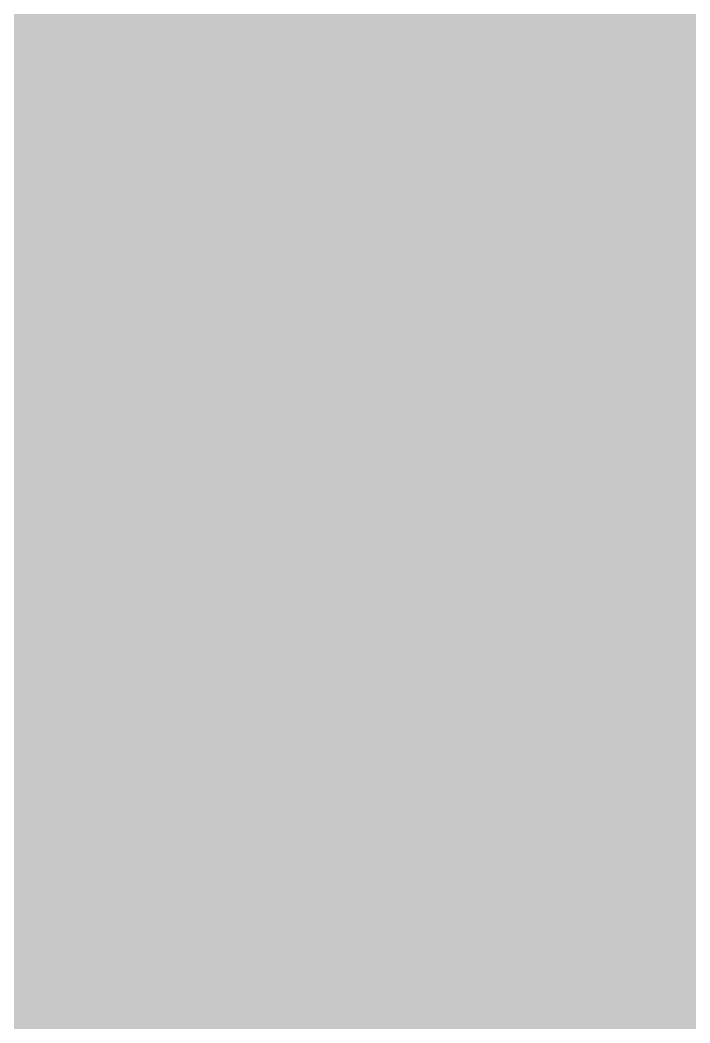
# Model space of a CAD drawing. Header units: inches. Extents: x 267136 to 306747, y 5028981 to 5062930.
# Drawn here: x 296754 to 299062, y 5040554 to 5044012 of the extents above; entities that cross this region are included whole.
import ezdxf

# ---------------------------------------------------------------- set-up
doc = ezdxf.new("R2010")
doc.units = ezdxf.units.IN
doc.header["$MEASUREMENT"] = 0

msp = doc.modelspace()

# ---------------------------------------------------------------- hatches: boundary and pattern name
for points in [[(296989.732, 5043833.643), (296924.647, 5043833.724), (296859.561, 5043833.806), (296794.475, 5043833.889), (296729.39, 5043833.972), (296664.304, 5043834.057), (296599.219, 5043834.141), (296501.59, 5043834.27), (296501.682, 5043903.727), (296501.928, 5044088.945), (296502.05, 5044181.555), (296534.591, 5044181.511), (296664.755, 5044181.341), (296729.837, 5044181.257), (296860.001, 5044181.091), (296990.165, 5044180.927), (296990.049, 5044088.318), (296989.819, 5043903.1), (296989.732, 5043833.643)], [(297477.874, 5043833.054), (297445.331, 5043833.092), (297380.246, 5043833.168), (297250.074, 5043833.324), (297184.989, 5043833.403), (297119.903, 5043833.482), (297054.818, 5043833.562), (296989.732, 5043833.643), (296989.819, 5043903.1), (296990.049, 5044088.318), (296990.165, 5044180.927), (297120.329, 5044180.767), (297185.411, 5044180.687), (297315.575, 5044180.531), (297380.656, 5044180.453), (297445.739, 5044180.377), (297478.279, 5044180.339), (297478.171, 5044087.729), (297477.955, 5043902.511), (297477.874, 5043833.054)], [(297966.016, 5043832.503), (297900.93, 5043832.574), (297835.844, 5043832.646), (297770.759, 5043832.719), (297705.673, 5043832.792), (297640.588, 5043832.866), (297575.502, 5043832.94), (297510.417, 5043833.016), (297477.874, 5043833.054), (297477.955, 5043902.511), (297478.171, 5044087.729), (297478.279, 5044180.339), (297575.902, 5044180.225), (297771.148, 5044180.003), (297901.312, 5044179.859), (297966.394, 5044179.788), (297966.293, 5044087.178), (297966.091, 5043901.96), (297966.016, 5043832.503)], [(298454.157, 5043831.99), (298421.615, 5043832.023), (298356.529, 5043832.089), (298291.443, 5043832.156), (298226.358, 5043832.224), (298161.272, 5043832.293), (298096.187, 5043832.362), (298031.101, 5043832.432), (297966.016, 5043832.503), (297966.091, 5043901.96), (297966.293, 5044087.178), (297966.394, 5044179.788), (298031.476, 5044179.717), (298096.558, 5044179.647), (298226.722, 5044179.509), (298291.804, 5044179.441), (298356.886, 5044179.374), (298421.968, 5044179.308), (298454.509, 5044179.274), (298454.321, 5043994.056), (298454.228, 5043901.447), (298454.157, 5043831.99)], [(298942.299, 5043831.515), (298877.214, 5043831.576), (298747.042, 5043831.7), (298681.957, 5043831.763), (298616.871, 5043831.827), (298551.786, 5043831.892), (298486.7, 5043831.957), (298454.157, 5043831.99), (298454.228, 5043901.447), (298454.321, 5043994.056), (298454.509, 5044179.274), (298487.05, 5044179.242), (298617.214, 5044179.112), (298682.296, 5044179.048), (298812.46, 5044178.922), (298942.624, 5044178.8), (298942.537, 5044086.19), (298942.45, 5043993.581), (298942.364, 5043900.972), (298942.299, 5043831.515)], [(299430.441, 5043831.078), (299397.898, 5043831.106), (299332.812, 5043831.162), (299267.727, 5043831.219), (299202.641, 5043831.277), (299137.556, 5043831.335), (299072.47, 5043831.395), (299007.385, 5043831.454), (298942.299, 5043831.515), (298942.364, 5043900.972), (298942.45, 5043993.581), (298942.537, 5044086.19), (298942.624, 5044178.8), (299007.706, 5044178.739), (299072.787, 5044178.679), (299137.869, 5044178.62), (299268.033, 5044178.504), (299398.197, 5044178.39), (299430.738, 5044178.363), (299430.659, 5044085.753), (299430.58, 5043993.144), (299430.5, 5043900.535), (299430.441, 5043831.078)], [(296989.3, 5043486.358), (296924.21, 5043486.439), (296859.121, 5043486.522), (296794.032, 5043486.604), (296663.854, 5043486.772), (296598.765, 5043486.857), (296533.675, 5043486.942), (296501.131, 5043486.985), (296501.192, 5043533.29), (296501.315, 5043625.899), (296501.437, 5043718.508), (296501.56, 5043811.117), (296501.59, 5043834.27), (296599.219, 5043834.141), (296664.304, 5043834.057), (296729.39, 5043833.972), (296794.475, 5043833.889), (296859.561, 5043833.806), (296924.647, 5043833.724), (296989.732, 5043833.643), (296989.703, 5043810.49), (296989.473, 5043625.272), (296989.357, 5043532.663), (296989.3, 5043486.358)], [(297477.468, 5043485.769), (297444.924, 5043485.807), (297379.835, 5043485.884), (297314.745, 5043485.961), (297249.656, 5043486.039), (297119.478, 5043486.197), (297054.389, 5043486.277), (296989.3, 5043486.358), (296989.357, 5043532.663), (296989.473, 5043625.272), (296989.703, 5043810.49), (296989.732, 5043833.643), (297054.818, 5043833.562), (297119.903, 5043833.482), (297184.989, 5043833.403), (297250.074, 5043833.324), (297380.246, 5043833.168), (297445.331, 5043833.092), (297477.874, 5043833.054), (297477.847, 5043809.901), (297477.631, 5043624.683), (297477.522, 5043532.074), (297477.468, 5043485.769)], [(297965.637, 5043485.218), (297900.548, 5043485.289), (297835.459, 5043485.361), (297705.281, 5043485.507), (297640.191, 5043485.581), (297510.013, 5043485.731), (297477.468, 5043485.769), (297477.522, 5043532.074), (297477.631, 5043624.683), (297477.847, 5043809.901), (297477.874, 5043833.054), (297510.417, 5043833.016), (297575.502, 5043832.94), (297640.588, 5043832.866), (297705.673, 5043832.792), (297770.759, 5043832.719), (297835.844, 5043832.646), (297900.93, 5043832.574), (297966.016, 5043832.503), (297965.99, 5043809.35), (297965.89, 5043716.741), (297965.688, 5043531.523), (297965.637, 5043485.218)], [(298453.806, 5043484.705), (298421.261, 5043484.738), (298291.083, 5043484.872), (298160.905, 5043485.008), (298095.815, 5043485.078), (298030.726, 5043485.147), (297965.637, 5043485.218), (297965.688, 5043531.523), (297965.89, 5043716.741), (297965.99, 5043809.35), (297966.016, 5043832.503), (298031.101, 5043832.432), (298096.187, 5043832.362), (298161.272, 5043832.293), (298226.358, 5043832.224), (298291.443, 5043832.156), (298356.529, 5043832.089), (298421.615, 5043832.023), (298454.157, 5043831.99), (298454.134, 5043808.837), (298454.04, 5043716.228), (298453.947, 5043623.619), (298453.853, 5043531.01), (298453.806, 5043484.705)], [(298941.975, 5043484.23), (298876.885, 5043484.291), (298811.796, 5043484.353), (298681.618, 5043484.479), (298616.529, 5043484.542), (298486.351, 5043484.672), (298453.806, 5043484.705), (298453.853, 5043531.01), (298453.947, 5043623.619), (298454.04, 5043716.228), (298454.134, 5043808.837), (298454.157, 5043831.99), (298486.7, 5043831.957), (298551.786, 5043831.892), (298616.871, 5043831.827), (298681.957, 5043831.763), (298747.042, 5043831.7), (298877.214, 5043831.576), (298942.299, 5043831.515), (298942.278, 5043808.362), (298942.104, 5043623.144), (298942.018, 5043530.535), (298941.975, 5043484.23)], [(299430.144, 5043483.793), (299397.599, 5043483.821), (299332.51, 5043483.877), (299267.421, 5043483.935), (299202.331, 5043483.992), (299072.153, 5043484.11), (298941.975, 5043484.23), (298942.018, 5043530.535), (298942.104, 5043623.144), (298942.278, 5043808.362), (298942.299, 5043831.515), (299007.385, 5043831.454), (299072.47, 5043831.395), (299137.556, 5043831.335), (299202.641, 5043831.277), (299267.727, 5043831.219), (299332.812, 5043831.162), (299397.898, 5043831.106), (299430.441, 5043831.078), (299430.421, 5043807.925), (299430.342, 5043715.316), (299430.262, 5043622.707), (299430.183, 5043530.098), (299430.144, 5043483.793)], [(296988.867, 5043139.074), (296923.774, 5043139.155), (296858.682, 5043139.237), (296728.496, 5043139.403), (296663.403, 5043139.488), (296598.31, 5043139.572), (296533.218, 5043139.658), (296500.671, 5043139.701), (296500.702, 5043162.853), (296500.824, 5043255.462), (296500.947, 5043348.071), (296501.07, 5043440.681), (296501.131, 5043486.985), (296533.675, 5043486.942), (296598.765, 5043486.857), (296663.854, 5043486.772), (296794.032, 5043486.604), (296859.121, 5043486.522), (296924.21, 5043486.439), (296989.3, 5043486.358), (296989.242, 5043440.053), (296989.127, 5043347.444), (296989.011, 5043254.835), (296988.896, 5043162.226), (296988.867, 5043139.074)], [(297477.063, 5043138.485), (297444.516, 5043138.523), (297379.424, 5043138.599), (297184.145, 5043138.833), (297119.053, 5043138.913), (297053.96, 5043138.993), (296988.867, 5043139.074), (296988.896, 5043162.226), (296989.011, 5043254.835), (296989.127, 5043347.444), (296989.242, 5043440.053), (296989.3, 5043486.358), (297054.389, 5043486.277), (297119.478, 5043486.197), (297249.656, 5043486.039), (297314.745, 5043485.961), (297379.835, 5043485.884), (297444.924, 5043485.807), (297477.468, 5043485.769), (297477.414, 5043439.465), (297477.306, 5043346.855), (297477.09, 5043161.637), (297477.063, 5043138.485)], [(297965.259, 5043137.934), (297900.166, 5043138.005), (297835.073, 5043138.077), (297769.98, 5043138.15), (297704.888, 5043138.223), (297639.795, 5043138.297), (297509.609, 5043138.447), (297477.063, 5043138.485), (297477.09, 5043161.637), (297477.306, 5043346.855), (297477.414, 5043439.465), (297477.468, 5043485.769), (297510.013, 5043485.731), (297640.191, 5043485.581), (297705.281, 5043485.507), (297835.459, 5043485.361), (297900.548, 5043485.289), (297965.637, 5043485.218), (297965.587, 5043438.914), (297965.486, 5043346.304), (297965.284, 5043161.086), (297965.259, 5043137.934)], [(298453.455, 5043137.421), (298420.908, 5043137.454), (298355.815, 5043137.52), (298290.723, 5043137.587), (298225.63, 5043137.655), (298095.444, 5043137.793), (298030.351, 5043137.863), (297965.259, 5043137.934), (297965.284, 5043161.086), (297965.486, 5043346.304), (297965.587, 5043438.914), (297965.637, 5043485.218), (298030.726, 5043485.147), (298095.815, 5043485.078), (298160.905, 5043485.008), (298291.083, 5043484.872), (298421.261, 5043484.738), (298453.806, 5043484.705), (298453.759, 5043438.4), (298453.665, 5043345.791), (298453.572, 5043253.182), (298453.478, 5043160.573), (298453.455, 5043137.421)], [(298941.65, 5043136.946), (298876.558, 5043137.007), (298746.372, 5043137.131), (298681.279, 5043137.194), (298616.187, 5043137.258), (298486.001, 5043137.388), (298453.455, 5043137.421), (298453.478, 5043160.573), (298453.572, 5043253.182), (298453.665, 5043345.791), (298453.759, 5043438.4), (298453.806, 5043484.705), (298486.351, 5043484.672), (298616.529, 5043484.542), (298746.707, 5043484.416), (298811.796, 5043484.353), (298876.885, 5043484.291), (298941.975, 5043484.23), (298941.931, 5043437.926), (298941.845, 5043345.316), (298941.758, 5043252.707), (298941.672, 5043160.098), (298941.65, 5043136.946)], [(299429.846, 5043136.509), (299397.3, 5043136.537), (299332.207, 5043136.593), (299267.114, 5043136.65), (299202.021, 5043136.708), (299136.929, 5043136.766), (299071.836, 5043136.825), (299006.743, 5043136.885), (298941.65, 5043136.946), (298941.672, 5043160.098), (298941.758, 5043252.707), (298941.845, 5043345.316), (298941.931, 5043437.926), (298941.975, 5043484.23), (299072.153, 5043484.11), (299202.331, 5043483.992), (299267.421, 5043483.935), (299332.51, 5043483.877), (299397.599, 5043483.821), (299430.144, 5043483.793), (299430.104, 5043437.489), (299430.024, 5043344.879), (299429.866, 5043159.661), (299429.846, 5043136.509)], [(296988.435, 5042791.79), (296923.338, 5042791.871), (296858.242, 5042791.953), (296793.145, 5042792.036), (296728.049, 5042792.119), (296662.953, 5042792.203), (296597.856, 5042792.288), (296532.76, 5042792.374), (296500.212, 5042792.417), (296500.334, 5042885.026), (296500.457, 5042977.635), (296500.579, 5043070.244), (296500.671, 5043139.701), (296533.218, 5043139.658), (296598.31, 5043139.572), (296663.403, 5043139.488), (296728.496, 5043139.403), (296858.682, 5043139.237), (296923.774, 5043139.155), (296988.867, 5043139.074), (296988.781, 5043069.617), (296988.665, 5042977.008), (296988.55, 5042884.398), (296988.435, 5042791.79)], [(297476.657, 5042791.201), (297444.109, 5042791.239), (297379.013, 5042791.315), (297313.917, 5042791.393), (297248.82, 5042791.471), (297183.724, 5042791.549), (297118.627, 5042791.629), (297053.531, 5042791.709), (296988.435, 5042791.79), (296988.55, 5042884.398), (296988.665, 5042977.008), (296988.781, 5043069.617), (296988.867, 5043139.074), (297053.96, 5043138.993), (297119.053, 5043138.913), (297184.145, 5043138.833), (297379.424, 5043138.599), (297444.516, 5043138.523), (297477.063, 5043138.485), (297476.982, 5043069.028), (297476.766, 5042883.81), (297476.657, 5042791.201)], [(297964.88, 5042790.649), (297899.784, 5042790.721), (297834.687, 5042790.792), (297704.495, 5042790.938), (297639.398, 5042791.013), (297574.302, 5042791.087), (297509.206, 5042791.163), (297476.657, 5042791.201), (297476.766, 5042883.81), (297476.982, 5043069.028), (297477.063, 5043138.485), (297509.609, 5043138.447), (297639.795, 5043138.297), (297704.888, 5043138.223), (297769.98, 5043138.15), (297835.073, 5043138.077), (297900.166, 5043138.005), (297965.259, 5043137.934), (297965.183, 5043068.477), (297964.981, 5042883.259), (297964.88, 5042790.649)], [(298453.103, 5042790.136), (298420.555, 5042790.169), (298355.458, 5042790.236), (298290.362, 5042790.303), (298225.266, 5042790.371), (298160.169, 5042790.44), (298095.073, 5042790.509), (298029.977, 5042790.579), (297964.88, 5042790.649), (297964.981, 5042883.259), (297965.183, 5043068.477), (297965.259, 5043137.934), (298030.351, 5043137.863), (298095.444, 5043137.793), (298225.63, 5043137.655), (298290.723, 5043137.587), (298355.815, 5043137.52), (298420.908, 5043137.454), (298453.455, 5043137.421), (298453.384, 5043067.964), (298453.291, 5042975.354), (298453.197, 5042882.746), (298453.103, 5042790.136)], [(298941.326, 5042789.662), (298876.229, 5042789.723), (298811.133, 5042789.784), (298746.037, 5042789.847), (298680.94, 5042789.91), (298615.844, 5042789.974), (298550.748, 5042790.039), (298485.651, 5042790.104), (298453.103, 5042790.136), (298453.197, 5042882.746), (298453.291, 5042975.354), (298453.384, 5043067.964), (298453.455, 5043137.421), (298486.001, 5043137.388), (298616.187, 5043137.258), (298681.279, 5043137.194), (298746.372, 5043137.131), (298876.558, 5043137.007), (298941.65, 5043136.946), (298941.585, 5043067.489), (298941.499, 5042974.88), (298941.412, 5042882.271), (298941.326, 5042789.662)], [(299429.549, 5042789.225), (299397, 5042789.252), (299266.808, 5042789.366), (299201.711, 5042789.424), (299136.615, 5042789.482), (299071.519, 5042789.541), (299006.422, 5042789.601), (298941.326, 5042789.662), (298941.412, 5042882.271), (298941.499, 5042974.88), (298941.585, 5043067.489), (298941.65, 5043136.946), (299006.743, 5043136.885), (299071.836, 5043136.825), (299136.929, 5043136.766), (299202.021, 5043136.708), (299267.114, 5043136.65), (299332.207, 5043136.593), (299397.3, 5043136.537), (299429.846, 5043136.509), (299429.787, 5043067.052), (299429.707, 5042974.443), (299429.628, 5042881.833), (299429.549, 5042789.225)], [(296988.002, 5042444.505), (296922.902, 5042444.587), (296857.802, 5042444.669), (296727.602, 5042444.835), (296662.502, 5042444.919), (296532.302, 5042445.089), (296499.752, 5042445.132), (296499.844, 5042514.589), (296499.967, 5042607.198), (296500.089, 5042699.808), (296500.212, 5042792.417), (296532.76, 5042792.374), (296597.856, 5042792.288), (296662.953, 5042792.203), (296728.049, 5042792.119), (296793.145, 5042792.036), (296858.242, 5042791.953), (296923.338, 5042791.871), (296988.435, 5042791.79), (296988.319, 5042699.181), (296988.204, 5042606.571), (296988.089, 5042513.962), (296988.002, 5042444.505)], [(297476.252, 5042443.917), (297443.702, 5042443.955), (297378.602, 5042444.031), (297313.502, 5042444.108), (297248.402, 5042444.187), (297183.302, 5042444.265), (296988.002, 5042444.505), (296988.089, 5042513.962), (296988.204, 5042606.571), (296988.319, 5042699.181), (296988.435, 5042791.79), (297053.531, 5042791.709), (297118.627, 5042791.629), (297183.724, 5042791.549), (297248.82, 5042791.471), (297313.917, 5042791.393), (297379.013, 5042791.315), (297444.109, 5042791.239), (297476.657, 5042791.201), (297476.549, 5042698.591), (297476.333, 5042513.373), (297476.252, 5042443.917)], [(297964.502, 5042443.365), (297899.402, 5042443.437), (297769.202, 5042443.581), (297573.902, 5042443.803), (297508.802, 5042443.878), (297476.252, 5042443.917), (297476.333, 5042513.373), (297476.549, 5042698.591), (297476.657, 5042791.201), (297509.206, 5042791.163), (297574.302, 5042791.087), (297639.398, 5042791.013), (297704.495, 5042790.938), (297834.687, 5042790.792), (297899.784, 5042790.721), (297964.88, 5042790.649), (297964.779, 5042698.041), (297964.678, 5042605.431), (297964.578, 5042512.822), (297964.502, 5042443.365)], [(298452.752, 5042442.853), (298420.202, 5042442.885), (298290.002, 5042443.019), (298224.902, 5042443.087), (298094.702, 5042443.225), (297964.502, 5042443.365), (297964.578, 5042512.822), (297964.678, 5042605.431), (297964.779, 5042698.041), (297964.88, 5042790.649), (298029.977, 5042790.579), (298095.073, 5042790.509), (298160.169, 5042790.44), (298225.266, 5042790.371), (298290.362, 5042790.303), (298355.458, 5042790.236), (298420.555, 5042790.169), (298453.103, 5042790.136), (298453.009, 5042697.527), (298452.916, 5042604.918), (298452.822, 5042512.309), (298452.752, 5042442.853)], [(298941.001, 5042442.377), (298875.902, 5042442.438), (298810.802, 5042442.5), (298680.602, 5042442.626), (298550.402, 5042442.754), (298485.302, 5042442.819), (298452.752, 5042442.853), (298452.822, 5042512.309), (298452.916, 5042604.918), (298453.009, 5042697.527), (298453.103, 5042790.136), (298485.651, 5042790.104), (298550.748, 5042790.039), (298615.844, 5042789.974), (298680.94, 5042789.91), (298746.037, 5042789.847), (298811.133, 5042789.784), (298876.229, 5042789.723), (298941.326, 5042789.662), (298941.24, 5042697.052), (298941.066, 5042511.834), (298941.001, 5042442.377)], [(299429.251, 5042441.94), (299396.701, 5042441.968), (299266.501, 5042442.082), (299201.401, 5042442.14), (299136.302, 5042442.198), (299071.201, 5042442.257), (299006.102, 5042442.317), (298941.001, 5042442.377), (298941.066, 5042511.834), (298941.24, 5042697.052), (298941.326, 5042789.662), (299006.422, 5042789.601), (299071.519, 5042789.541), (299136.615, 5042789.482), (299201.711, 5042789.424), (299266.808, 5042789.366), (299397, 5042789.252), (299429.549, 5042789.225), (299429.469, 5042696.615), (299429.311, 5042511.397), (299429.251, 5042441.94)], [(296987.57, 5042097.222), (296922.466, 5042097.303), (296857.362, 5042097.385), (296792.259, 5042097.468), (296727.155, 5042097.551), (296662.052, 5042097.635), (296596.948, 5042097.72), (296531.844, 5042097.806), (296499.293, 5042097.849), (296499.354, 5042144.153), (296499.477, 5042236.762), (296499.599, 5042329.371), (296499.722, 5042421.98), (296499.752, 5042445.132), (296532.302, 5042445.089), (296662.502, 5042444.919), (296727.602, 5042444.835), (296857.802, 5042444.669), (296988.002, 5042444.505), (296987.973, 5042421.353), (296987.743, 5042236.135), (296987.627, 5042143.526), (296987.57, 5042097.222)], [(297475.846, 5042096.633), (297443.295, 5042096.671), (297378.191, 5042096.748), (297313.088, 5042096.825), (297182.88, 5042096.981), (297117.777, 5042097.061), (297052.673, 5042097.141), (296987.57, 5042097.222), (296987.627, 5042143.526), (296987.743, 5042236.135), (296987.973, 5042421.353), (296988.002, 5042444.505), (297183.302, 5042444.265), (297248.402, 5042444.187), (297313.502, 5042444.108), (297378.602, 5042444.031), (297476.252, 5042443.917), (297476.225, 5042420.764), (297475.901, 5042142.937), (297475.846, 5042096.633)], [(297964.123, 5042096.082), (297899.02, 5042096.153), (297833.916, 5042096.225), (297768.813, 5042096.297), (297638.605, 5042096.445), (297573.502, 5042096.52), (297508.398, 5042096.595), (297475.846, 5042096.633), (297475.901, 5042142.937), (297476.225, 5042420.764), (297476.252, 5042443.917), (297508.802, 5042443.878), (297573.902, 5042443.803), (297769.202, 5042443.581), (297964.502, 5042443.365), (297964.477, 5042420.213), (297964.174, 5042142.386), (297964.123, 5042096.082)], [(298452.4, 5042095.568), (298419.848, 5042095.602), (298354.745, 5042095.668), (298289.641, 5042095.735), (298224.538, 5042095.803), (298159.434, 5042095.872), (298094.331, 5042095.941), (298029.227, 5042096.011), (297964.123, 5042096.082), (297964.174, 5042142.386), (297964.477, 5042420.213), (297964.502, 5042443.365), (298094.702, 5042443.225), (298224.902, 5042443.087), (298290.002, 5042443.019), (298420.202, 5042442.885), (298452.752, 5042442.853), (298452.728, 5042419.7), (298452.635, 5042327.091), (298452.447, 5042141.873), (298452.4, 5042095.568)], [(298940.677, 5042095.094), (298875.573, 5042095.155), (298810.47, 5042095.216), (298745.366, 5042095.279), (298680.263, 5042095.342), (298615.159, 5042095.406), (298550.056, 5042095.471), (298484.952, 5042095.536), (298452.4, 5042095.568), (298452.447, 5042141.873), (298452.635, 5042327.091), (298452.728, 5042419.7), (298452.752, 5042442.853), (298485.302, 5042442.819), (298550.402, 5042442.754), (298680.602, 5042442.626), (298810.802, 5042442.5), (298875.902, 5042442.438), (298941.001, 5042442.377), (298940.98, 5042419.225), (298940.893, 5042326.616), (298940.807, 5042234.007), (298940.72, 5042141.398), (298940.677, 5042095.094)], [(299428.954, 5042094.657), (299396.402, 5042094.685), (299331.299, 5042094.741), (299266.195, 5042094.798), (299201.092, 5042094.856), (299135.988, 5042094.914), (299070.884, 5042094.973), (299005.781, 5042095.033), (298940.677, 5042095.094), (298940.72, 5042141.398), (298940.807, 5042234.007), (298940.893, 5042326.616), (298940.98, 5042419.225), (298941.001, 5042442.377), (299006.102, 5042442.317), (299071.201, 5042442.257), (299136.302, 5042442.198), (299201.401, 5042442.14), (299266.501, 5042442.082), (299396.701, 5042441.968), (299429.251, 5042441.94), (299429.232, 5042418.788), (299429.152, 5042326.179), (299428.994, 5042140.961), (299428.954, 5042094.657)], [(296987.137, 5041749.938), (296922.03, 5041750.02), (296791.816, 5041750.184), (296726.708, 5041750.268), (296661.601, 5041750.352), (296531.387, 5041750.522), (296498.833, 5041750.565), (296498.864, 5041773.717), (296498.986, 5041866.326), (296499.109, 5041958.935), (296499.231, 5042051.544), (296499.293, 5042097.849), (296531.844, 5042097.806), (296596.948, 5042097.72), (296662.052, 5042097.635), (296727.155, 5042097.551), (296792.259, 5042097.468), (296857.362, 5042097.385), (296922.466, 5042097.303), (296987.57, 5042097.222), (296987.512, 5042050.917), (296987.397, 5041958.308), (296987.281, 5041865.699), (296987.166, 5041773.09), (296987.137, 5041749.938)], [(297475.441, 5041749.349), (297442.887, 5041749.387), (297312.673, 5041749.541), (297247.566, 5041749.619), (297117.352, 5041749.777), (297052.244, 5041749.857), (296987.137, 5041749.938), (296987.166, 5041773.09), (296987.281, 5041865.699), (296987.397, 5041958.308), (296987.512, 5042050.917), (296987.57, 5042097.222), (297052.673, 5042097.141), (297117.777, 5042097.061), (297182.88, 5042096.981), (297313.088, 5042096.825), (297378.191, 5042096.748), (297443.295, 5042096.671), (297475.846, 5042096.633), (297475.792, 5042050.328), (297475.468, 5041772.501), (297475.441, 5041749.349)], [(297963.745, 5041748.798), (297898.638, 5041748.869), (297833.531, 5041748.941), (297768.423, 5041749.014), (297703.316, 5041749.087), (297638.209, 5041749.161), (297507.995, 5041749.311), (297475.441, 5041749.349), (297475.468, 5041772.501), (297475.792, 5042050.328), (297475.846, 5042096.633), (297508.398, 5042096.595), (297573.502, 5042096.52), (297638.605, 5042096.445), (297768.813, 5042096.297), (297833.916, 5042096.225), (297899.02, 5042096.153), (297964.123, 5042096.082), (297964.073, 5042049.777), (297963.77, 5041771.95), (297963.745, 5041748.798)], [(298452.049, 5041748.285), (298419.495, 5041748.318), (298354.388, 5041748.384), (298159.067, 5041748.588), (298093.959, 5041748.657), (298028.852, 5041748.728), (297963.745, 5041748.798), (297963.77, 5041771.95), (297964.073, 5042049.777), (297964.123, 5042096.082), (298029.227, 5042096.011), (298094.331, 5042095.941), (298159.434, 5042095.872), (298224.538, 5042095.803), (298289.641, 5042095.735), (298354.745, 5042095.668), (298419.848, 5042095.602), (298452.4, 5042095.568), (298452.354, 5042049.264), (298452.072, 5041771.437), (298452.049, 5041748.285)], [(298940.353, 5041747.81), (298875.246, 5041747.871), (298810.138, 5041747.933), (298745.031, 5041747.995), (298549.71, 5041748.187), (298484.603, 5041748.252), (298452.049, 5041748.285), (298452.072, 5041771.437), (298452.354, 5042049.264), (298452.4, 5042095.568), (298484.952, 5042095.536), (298550.056, 5042095.471), (298615.159, 5042095.406), (298680.263, 5042095.342), (298745.366, 5042095.279), (298810.47, 5042095.216), (298875.573, 5042095.155), (298940.677, 5042095.094), (298940.634, 5042048.789), (298940.547, 5041956.18), (298940.375, 5041770.962), (298940.353, 5041747.81)], [(299428.657, 5041747.373), (299396.103, 5041747.401), (299330.996, 5041747.457), (299265.889, 5041747.514), (299200.781, 5041747.572), (299135.674, 5041747.63), (299070.567, 5041747.689), (299005.46, 5041747.75), (298940.353, 5041747.81), (298940.375, 5041770.962), (298940.547, 5041956.18), (298940.634, 5042048.789), (298940.677, 5042095.094), (299005.781, 5042095.033), (299070.884, 5042094.973), (299135.988, 5042094.914), (299201.092, 5042094.856), (299266.195, 5042094.798), (299331.299, 5042094.741), (299396.402, 5042094.685), (299428.954, 5042094.657), (299428.915, 5042048.352), (299428.835, 5041955.743), (299428.677, 5041770.525), (299428.657, 5041747.373)], [(296986.705, 5041402.655), (296921.594, 5041402.736), (296856.483, 5041402.818), (296791.372, 5041402.901), (296726.262, 5041402.984), (296661.151, 5041403.068), (296596.04, 5041403.153), (296530.929, 5041403.239), (296498.374, 5041403.282), (296498.496, 5041495.891), (296498.619, 5041588.5), (296498.741, 5041681.108), (296498.833, 5041750.565), (296531.387, 5041750.522), (296661.601, 5041750.352), (296726.708, 5041750.268), (296791.816, 5041750.184), (296922.03, 5041750.02), (296987.137, 5041749.938), (296987.051, 5041680.481), (296986.935, 5041587.873), (296986.705, 5041402.655)], [(297475.036, 5041402.065), (297442.48, 5041402.104), (297377.37, 5041402.18), (297312.259, 5041402.258), (297247.148, 5041402.335), (297182.037, 5041402.415), (297116.926, 5041402.494), (297051.816, 5041402.574), (296986.705, 5041402.655), (296986.935, 5041587.873), (296987.051, 5041680.481), (296987.137, 5041749.938), (297052.244, 5041749.857), (297117.352, 5041749.777), (297247.566, 5041749.619), (297312.673, 5041749.541), (297442.887, 5041749.387), (297475.441, 5041749.349), (297475.36, 5041679.892), (297475.036, 5041402.065)], [(297963.367, 5041401.515), (297898.256, 5041401.586), (297768.034, 5041401.73), (297702.923, 5041401.804), (297637.813, 5041401.877), (297572.702, 5041401.952), (297507.591, 5041402.028), (297475.036, 5041402.065), (297475.36, 5041679.892), (297475.441, 5041749.349), (297507.995, 5041749.311), (297638.209, 5041749.161), (297703.316, 5041749.087), (297768.423, 5041749.014), (297833.531, 5041748.941), (297898.638, 5041748.869), (297963.745, 5041748.798), (297963.669, 5041679.341), (297963.568, 5041586.732), (297963.468, 5041494.124), (297963.367, 5041401.515)], [(298451.698, 5041401.001), (298419.142, 5041401.035), (298354.031, 5041401.101), (298288.921, 5041401.168), (298223.81, 5041401.236), (298093.588, 5041401.374), (298028.477, 5041401.444), (297963.367, 5041401.515), (297963.468, 5041494.124), (297963.568, 5041586.732), (297963.669, 5041679.341), (297963.745, 5041748.798), (298028.852, 5041748.728), (298093.959, 5041748.657), (298159.067, 5041748.588), (298354.388, 5041748.384), (298419.495, 5041748.318), (298452.049, 5041748.285), (298451.979, 5041678.828), (298451.791, 5041493.61), (298451.698, 5041401.001)], [(298940.029, 5041400.526), (298874.918, 5041400.587), (298809.807, 5041400.649), (298679.585, 5041400.775), (298614.475, 5041400.839), (298549.364, 5041400.903), (298484.253, 5041400.969), (298451.698, 5041401.001), (298451.791, 5041493.61), (298451.979, 5041678.828), (298452.049, 5041748.285), (298484.603, 5041748.252), (298549.71, 5041748.187), (298745.031, 5041747.995), (298810.138, 5041747.933), (298875.246, 5041747.871), (298940.353, 5041747.81), (298940.288, 5041678.353), (298940.201, 5041585.744), (298940.029, 5041400.526)], [(299428.359, 5041400.089), (299395.804, 5041400.117), (299330.693, 5041400.174), (299265.583, 5041400.231), (299135.361, 5041400.347), (299070.25, 5041400.406), (299005.139, 5041400.466), (298940.029, 5041400.526), (298940.201, 5041585.744), (298940.288, 5041678.353), (298940.353, 5041747.81), (299005.46, 5041747.75), (299070.567, 5041747.689), (299135.674, 5041747.63), (299200.781, 5041747.572), (299265.889, 5041747.514), (299330.996, 5041747.457), (299396.103, 5041747.401), (299428.657, 5041747.373), (299428.597, 5041677.916), (299428.439, 5041492.698), (299428.359, 5041400.089)], [(296986.272, 5041055.371), (296921.158, 5041055.453), (296856.044, 5041055.535), (296790.929, 5041055.618), (296725.815, 5041055.701), (296660.7, 5041055.785), (296595.586, 5041055.87), (296530.472, 5041055.956), (296497.914, 5041055.999), (296498.006, 5041125.455), (296498.129, 5041218.064), (296498.251, 5041310.673), (296498.374, 5041403.282), (296530.929, 5041403.239), (296596.04, 5041403.153), (296661.151, 5041403.068), (296726.262, 5041402.984), (296791.372, 5041402.901), (296856.483, 5041402.818), (296921.594, 5041402.736), (296986.705, 5041402.655), (296986.589, 5041310.045), (296986.474, 5041217.437), (296986.359, 5041124.828), (296986.272, 5041055.371)], [(297474.63, 5041054.782), (297442.073, 5041054.82), (297376.959, 5041054.897), (297311.844, 5041054.974), (297246.73, 5041055.052), (297181.615, 5041055.131), (297116.501, 5041055.21), (297051.387, 5041055.291), (296986.272, 5041055.371), (296986.359, 5041124.828), (296986.474, 5041217.437), (296986.589, 5041310.045), (296986.705, 5041402.655), (297051.816, 5041402.574), (297116.926, 5041402.494), (297182.037, 5041402.415), (297247.148, 5041402.335), (297312.259, 5041402.258), (297377.37, 5041402.18), (297442.48, 5041402.104), (297475.036, 5041402.065), (297474.928, 5041309.457), (297474.819, 5041216.848), (297474.711, 5041124.239), (297474.63, 5041054.782)], [(297962.988, 5041054.231), (297897.874, 5041054.302), (297832.76, 5041054.375), (297767.645, 5041054.447), (297702.531, 5041054.521), (297637.416, 5041054.594), (297572.302, 5041054.669), (297507.187, 5041054.744), (297474.63, 5041054.782), (297474.711, 5041124.239), (297474.819, 5041216.848), (297474.928, 5041309.457), (297475.036, 5041402.065), (297507.591, 5041402.028), (297572.702, 5041401.952), (297637.813, 5041401.877), (297702.923, 5041401.804), (297768.034, 5041401.73), (297898.256, 5041401.586), (297963.367, 5041401.515), (297963.064, 5041123.688), (297962.988, 5041054.231)], [(298451.346, 5041053.718), (298418.789, 5041053.751), (298353.675, 5041053.818), (298288.56, 5041053.885), (298158.332, 5041054.021), (298093.217, 5041054.091), (298028.103, 5041054.161), (297962.988, 5041054.231), (297963.064, 5041123.688), (297963.367, 5041401.515), (298028.477, 5041401.444), (298093.588, 5041401.374), (298223.81, 5041401.236), (298288.921, 5041401.168), (298354.031, 5041401.101), (298419.142, 5041401.035), (298451.698, 5041401.001), (298451.604, 5041308.393), (298451.51, 5041215.784), (298451.417, 5041123.175), (298451.346, 5041053.718)], [(298939.704, 5041053.243), (298874.59, 5041053.304), (298809.475, 5041053.366), (298679.247, 5041053.492), (298614.132, 5041053.556), (298549.018, 5041053.62), (298483.904, 5041053.686), (298451.346, 5041053.718), (298451.417, 5041123.175), (298451.51, 5041215.784), (298451.604, 5041308.393), (298451.698, 5041401.001), (298484.253, 5041400.969), (298549.364, 5041400.903), (298614.475, 5041400.839), (298679.585, 5041400.775), (298809.807, 5041400.649), (298874.918, 5041400.587), (298940.029, 5041400.526), (298939.942, 5041307.917), (298939.855, 5041215.309), (298939.769, 5041122.7), (298939.704, 5041053.243)], [(299428.062, 5041052.806), (299395.505, 5041052.834), (299330.391, 5041052.891), (299265.276, 5041052.948), (299200.162, 5041053.005), (299135.047, 5041053.064), (299069.933, 5041053.123), (299004.819, 5041053.183), (298939.704, 5041053.243), (298939.769, 5041122.7), (298939.855, 5041215.309), (298939.942, 5041307.917), (298940.029, 5041400.526), (299005.139, 5041400.466), (299070.25, 5041400.406), (299135.361, 5041400.347), (299265.583, 5041400.231), (299330.693, 5041400.174), (299395.804, 5041400.117), (299428.359, 5041400.089), (299428.28, 5041307.48), (299428.201, 5041214.872), (299428.122, 5041122.263), (299428.062, 5041052.806)], [(296985.84, 5040708.088), (296920.722, 5040708.169), (296855.604, 5040708.251), (296790.486, 5040708.334), (296660.25, 5040708.502), (296530.014, 5040708.672), (296497.455, 5040708.715), (296497.516, 5040755.02), (296497.639, 5040847.628), (296497.761, 5040940.237), (296497.884, 5041032.846), (296497.914, 5041055.999), (296530.472, 5041055.956), (296595.586, 5041055.87), (296660.7, 5041055.785), (296725.815, 5041055.701), (296790.929, 5041055.618), (296856.044, 5041055.535), (296986.272, 5041055.371), (296986.244, 5041032.219), (296986.128, 5040939.61), (296986.013, 5040847.001), (296985.898, 5040754.393), (296985.84, 5040708.088)], [(297474.225, 5040707.499), (297441.666, 5040707.537), (297311.43, 5040707.691), (297246.312, 5040707.77), (297181.194, 5040707.848), (297116.076, 5040707.927), (297050.958, 5040708.007), (296985.84, 5040708.088), (296985.898, 5040754.393), (296986.013, 5040847.001), (296986.128, 5040939.61), (296986.244, 5041032.219), (296986.272, 5041055.371), (297051.387, 5041055.291), (297116.501, 5041055.21), (297181.615, 5041055.131), (297246.73, 5041055.052), (297311.844, 5041054.974), (297376.959, 5041054.897), (297442.073, 5041054.82), (297474.63, 5041054.782), (297474.603, 5041031.63), (297474.495, 5040939.021), (297474.387, 5040846.413), (297474.279, 5040753.804), (297474.225, 5040707.499)], [(297962.61, 5040706.948), (297897.492, 5040707.02), (297832.374, 5040707.091), (297702.138, 5040707.237), (297637.02, 5040707.311), (297506.784, 5040707.461), (297474.225, 5040707.499), (297474.279, 5040753.804), (297474.387, 5040846.413), (297474.495, 5040939.021), (297474.603, 5041031.63), (297474.63, 5041054.782), (297507.187, 5041054.744), (297572.302, 5041054.669), (297637.416, 5041054.594), (297702.531, 5041054.521), (297767.645, 5041054.447), (297832.76, 5041054.375), (297897.874, 5041054.302), (297962.988, 5041054.231), (297962.963, 5041031.079), (297962.66, 5040753.252), (297962.61, 5040706.948)], [(298450.995, 5040706.435), (298418.436, 5040706.468), (298288.2, 5040706.602), (298157.964, 5040706.738), (298092.846, 5040706.808), (298027.728, 5040706.877), (297962.61, 5040706.948), (297962.66, 5040753.252), (297962.963, 5041031.079), (297962.988, 5041054.231), (298028.103, 5041054.161), (298093.217, 5041054.091), (298158.332, 5041054.021), (298288.56, 5041053.885), (298353.675, 5041053.818), (298418.789, 5041053.751), (298451.346, 5041053.718), (298451.323, 5041030.566), (298451.135, 5040845.348), (298451.042, 5040752.74), (298450.995, 5040706.435)], [(298939.38, 5040705.96), (298874.262, 5040706.021), (298809.144, 5040706.083), (298744.026, 5040706.146), (298678.908, 5040706.208), (298613.79, 5040706.272), (298483.554, 5040706.402), (298450.995, 5040706.435), (298451.042, 5040752.74), (298451.135, 5040845.348), (298451.323, 5041030.566), (298451.346, 5041053.718), (298483.904, 5041053.686), (298549.018, 5041053.62), (298614.132, 5041053.556), (298679.247, 5041053.492), (298809.475, 5041053.366), (298874.59, 5041053.304), (298939.704, 5041053.243), (298939.683, 5041030.091), (298939.596, 5040937.482), (298939.51, 5040844.873), (298939.423, 5040752.265), (298939.38, 5040705.96)], [(299427.765, 5040705.523), (299395.206, 5040705.551), (299330.088, 5040705.607), (299264.97, 5040705.665), (299199.852, 5040705.722), (299004.498, 5040705.899), (298939.38, 5040705.96), (298939.423, 5040752.265), (298939.51, 5040844.873), (298939.596, 5040937.482), (298939.683, 5041030.091), (298939.704, 5041053.243), (299004.819, 5041053.183), (299069.933, 5041053.123), (299135.047, 5041053.064), (299200.162, 5041053.005), (299265.276, 5041052.948), (299330.391, 5041052.891), (299395.505, 5041052.834), (299428.062, 5041052.806), (299428.042, 5041029.654), (299427.884, 5040844.436), (299427.805, 5040751.828), (299427.765, 5040705.523)], [(296985.408, 5040360.805), (296920.286, 5040360.887), (296855.164, 5040360.969), (296790.043, 5040361.052), (296724.921, 5040361.135), (296659.8, 5040361.219), (296529.556, 5040361.389), (296496.996, 5040361.432), (296497.026, 5040384.584), (296497.149, 5040477.193), (296497.271, 5040569.802), (296497.394, 5040662.411), (296497.455, 5040708.715), (296530.014, 5040708.672), (296660.25, 5040708.502), (296790.486, 5040708.334), (296855.604, 5040708.251), (296920.722, 5040708.169), (296985.84, 5040708.088), (296985.782, 5040661.784), (296985.552, 5040476.566), (296985.436, 5040383.958), (296985.408, 5040360.805)], [(297473.82, 5040360.216), (297441.259, 5040360.254), (297376.137, 5040360.331), (297311.016, 5040360.408), (297245.894, 5040360.486), (297180.772, 5040360.565), (297115.651, 5040360.645), (297050.529, 5040360.725), (296985.408, 5040360.805), (296985.436, 5040383.958), (296985.552, 5040476.566), (296985.782, 5040661.784), (296985.84, 5040708.088), (297050.958, 5040708.007), (297116.076, 5040707.927), (297181.194, 5040707.848), (297246.312, 5040707.77), (297311.43, 5040707.691), (297441.666, 5040707.537), (297474.225, 5040707.499), (297474.171, 5040661.195), (297473.955, 5040475.977), (297473.847, 5040383.369), (297473.82, 5040360.216)], [(297962.232, 5040359.665), (297897.11, 5040359.736), (297831.988, 5040359.809), (297766.867, 5040359.881), (297701.745, 5040359.955), (297636.624, 5040360.028), (297506.38, 5040360.178), (297473.82, 5040360.216), (297473.847, 5040383.369), (297473.955, 5040475.977), (297474.171, 5040661.195), (297474.225, 5040707.499), (297506.784, 5040707.461), (297637.02, 5040707.311), (297702.138, 5040707.237), (297832.374, 5040707.091), (297897.492, 5040707.02), (297962.61, 5040706.948), (297962.559, 5040660.644), (297962.459, 5040568.035), (297962.257, 5040382.817), (297962.232, 5040359.665)], [(298450.644, 5040359.152), (298418.083, 5040359.185), (298352.961, 5040359.252), (298287.84, 5040359.319), (298222.718, 5040359.387), (298157.596, 5040359.456), (298092.475, 5040359.525), (298027.353, 5040359.595), (297962.232, 5040359.665), (297962.257, 5040382.817), (297962.459, 5040568.035), (297962.559, 5040660.644), (297962.61, 5040706.948), (298027.728, 5040706.877), (298092.846, 5040706.808), (298157.964, 5040706.738), (298288.2, 5040706.602), (298418.436, 5040706.468), (298450.995, 5040706.435), (298450.948, 5040660.131), (298450.854, 5040567.522), (298450.761, 5040474.913), (298450.667, 5040382.304), (298450.644, 5040359.152)], [(298939.056, 5040358.677), (298873.934, 5040358.738), (298808.812, 5040358.8), (298743.691, 5040358.863), (298678.569, 5040358.926), (298613.448, 5040358.99), (298548.326, 5040359.054), (298483.204, 5040359.119), (298450.644, 5040359.152), (298450.667, 5040382.304), (298450.761, 5040474.913), (298450.854, 5040567.522), (298450.948, 5040660.131), (298450.995, 5040706.435), (298483.554, 5040706.402), (298613.79, 5040706.272), (298678.908, 5040706.208), (298744.026, 5040706.146), (298809.144, 5040706.083), (298874.262, 5040706.021), (298939.38, 5040705.96), (298939.337, 5040659.656), (298939.25, 5040567.047), (298939.164, 5040474.438), (298939.077, 5040381.83), (298939.056, 5040358.677)], [(299427.468, 5040358.24), (299394.907, 5040358.268), (299329.785, 5040358.325), (299264.664, 5040358.382), (299199.542, 5040358.439), (299134.42, 5040358.498), (299069.299, 5040358.557), (299004.177, 5040358.617), (298939.056, 5040358.677), (298939.077, 5040381.83), (298939.164, 5040474.438), (298939.25, 5040567.047), (298939.337, 5040659.656), (298939.38, 5040705.96), (299004.498, 5040705.899), (299199.852, 5040705.722), (299264.97, 5040705.665), (299330.088, 5040705.607), (299427.765, 5040705.523), (299427.725, 5040659.219), (299427.567, 5040474.001), (299427.488, 5040381.393), (299427.468, 5040358.24)]]:
    msp.add_hatch(color=256).paths.add_polyline_path(points, flags=0)

doc.saveas('drawing.dxf')
